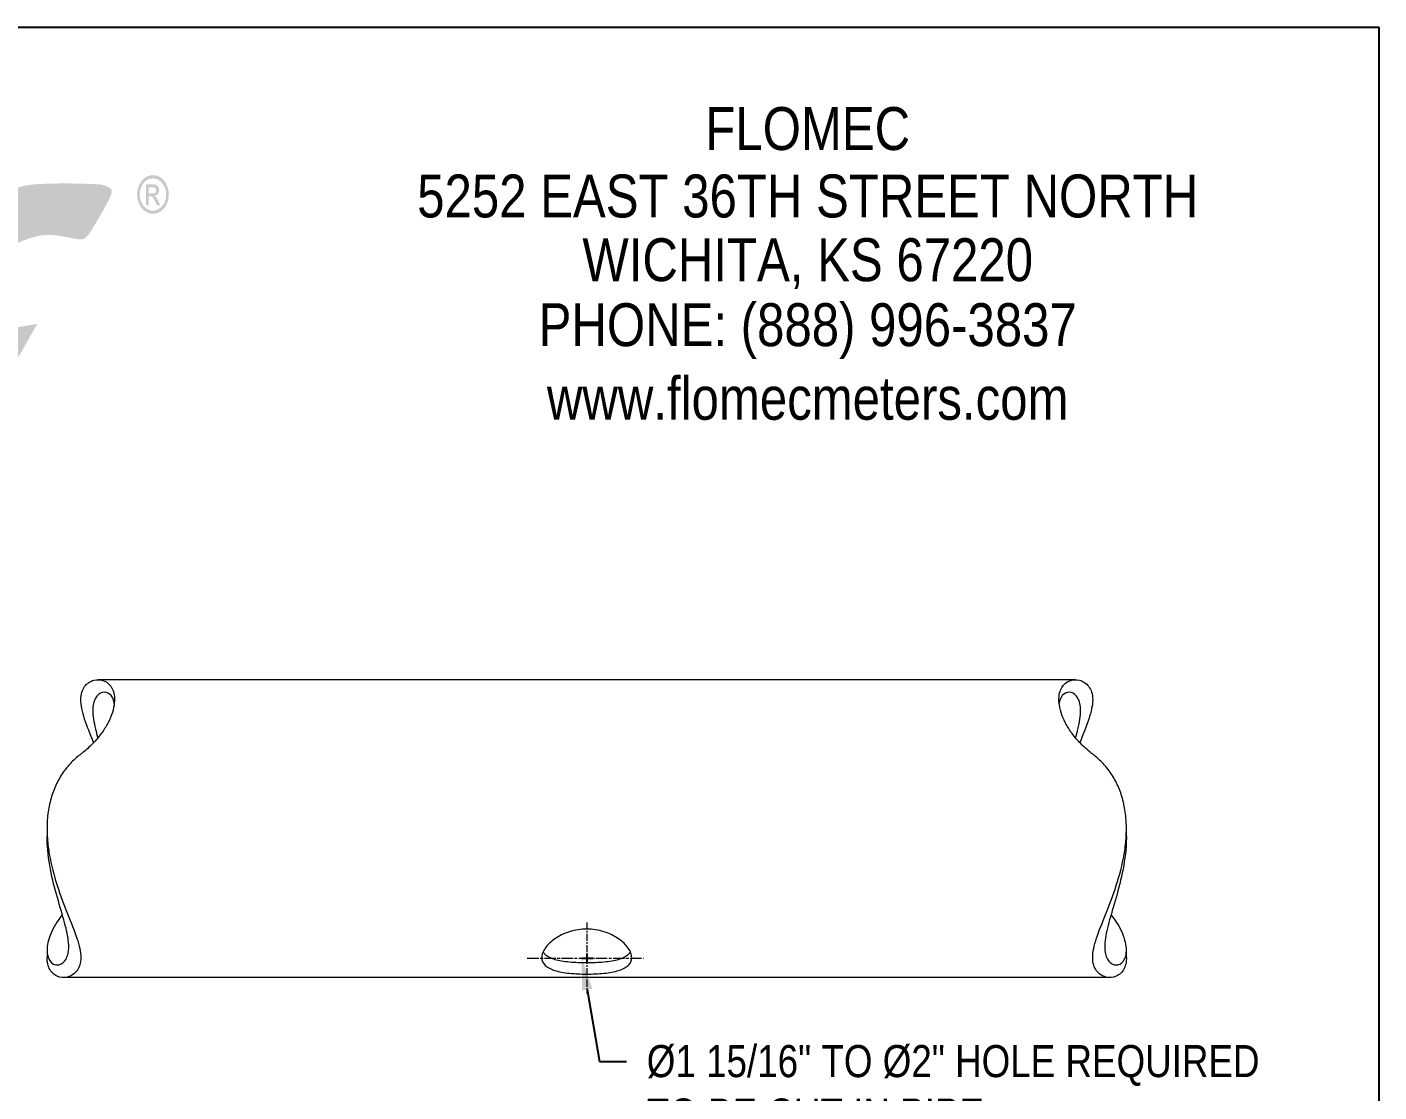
# Model space of a CAD drawing. Extents: x 0 to 216, y -4 to 280.
# Drawn here: x 115.8 to 216, y 201 to 280 of the extents above; entities that cross this region are included whole.
import ezdxf
from ezdxf import colors
from ezdxf.entities.mleader import LeaderData, LeaderLine
from ezdxf.math import Vec2, Vec3

# ---------------------------------------------------------------- set-up
doc = ezdxf.new("R2010")
doc.units = 0
doc.header["$LTSCALE"] = 10
doc.header["$MEASUREMENT"] = 0
doc.linetypes.add('CHAIN', pattern=[0.7087, 0.4724, -0.0591, 0.1181, -0.0591])
doc.layers.get('0').update_dxf_attribs({"linetype": 'CONTINUOUS'})
for name, color, linetype, lineweight in [('CADdetails-1-ANNO', 41, 'CONTINUOUS', 5), ('CADdetails-3-FINE', 11, 'CONTINUOUS', 5), ('CADdetails-5-MEDIUM', 4, 'CONTINUOUS', 18), ('Company LOGO$0$CADdetails-1-ANNO', 41, 'CONTINUOUS', 5), ('Sketch Geometry (ANSI)', 7, 'CONTINUOUS', 25)]:
    doc.layers.add(name, color=color, linetype=linetype, lineweight=lineweight)
doc.layers.add('Company LOGO$0$CADdetails-9-TITLEBLOCK', color=7, linetype='CONTINUOUS')
doc.styles.add('CADdetails-DIMENSIONS', font='ARIALN.TTF', dxfattribs={"height": 2.38})
doc.styles.add('Company LOGO$0$CADdetails-SUBHEADING', font='ARIALN.TTF', dxfattribs={"height": 3.18})

# ---------------------------------------------------------------- blocks, each defined once
blk = doc.blocks.new('*T5')
at = {"layer": 'Company LOGO$0$CADdetails-1-ANNO', "color": 0, "transparency": 16777216, "char_height": 3.18, "width": 65.4473, "attachment_point": 5, "style": 'Company LOGO$0$CADdetails-SUBHEADING'}
for s, insert in [('FLOMEC', (32.78, -2.5)), ('5252 EAST 36TH STREET NORTH', (32.78, -7.5))]:
    blk.add_mtext(s, dxfattribs=dict(at, insert=insert))
at = {"layer": 'Company LOGO$0$CADdetails-1-ANNO', "transparency": 16777216, "char_height": 3.18, "width": 65.4473, "attachment_point": 5, "style": 'Company LOGO$0$CADdetails-SUBHEADING'}
for s, insert in [('WICHITA, KS 67220', (32.78, -12.5)), ('PHONE: (888) 996-3837', (32.78, -17.5)), ('www.flomecmeters.com', (32.78, -22.5))]:
    blk.add_mtext(s, dxfattribs=dict(at, insert=insert))
blk = doc.blocks.new('Company LOGO')
h = blk.add_hatch(color=256)
h.dxf.hatch_style = 1
h.set_gradient(color2=(0, 0, 0))
h.paths.add_polyline_path([(125.59, 268.91), (125.53, 268.93), (125.46, 268.96), (125.4, 268.98), (125.34, 268.99), (125.27, 269), (125.2, 269.01), (125.13, 269.01), (125.09, 269.01), (125.02, 269.01), (124.95, 269), (124.89, 268.98), (124.82, 268.96), (124.75, 268.94), (124.69, 268.91), (124.63, 268.87), (124.56, 268.83), (124.53, 268.81), (124.47, 268.77), (124.42, 268.72), (124.37, 268.68), (124.33, 268.63), (124.28, 268.57), (124.24, 268.51), (124.2, 268.45), (124.16, 268.39), (124.13, 268.32), (124.1, 268.27), (124.08, 268.21), (124.05, 268.15), (124.03, 268.08), (124.01, 268.01), (124, 267.94), (123.98, 267.87), (123.97, 267.8), (123.96, 267.73), (123.96, 267.66), (123.96, 267.58), (123.96, 267.56), (123.96, 267.49), (123.97, 267.41), (123.97, 267.34), (123.99, 267.27), (124, 267.2), (124.02, 267.13), (124.04, 267.07), (124.06, 267), (124.08, 266.94), (124.11, 266.88), (124.14, 266.81), (124.18, 266.75), (124.21, 266.7), (124.25, 266.64), (124.3, 266.58), (124.3, 266.58), (124.35, 266.52), (124.4, 266.47), (124.45, 266.42), (124.5, 266.37), (125.13, 266.39), (125.06, 266.39), (124.99, 266.4), (124.92, 266.42), (124.86, 266.43), (124.8, 266.46), (124.74, 266.49), (124.68, 266.52), (124.62, 266.56), (124.57, 266.61), (124.51, 266.66), (124.46, 266.72), (124.44, 266.74), (124.4, 266.79), (124.36, 266.85), (124.33, 266.9), (124.29, 266.96), (124.26, 267.03), (124.24, 267.09), (124.22, 267.15), (124.2, 267.22), (124.18, 267.29), (124.17, 267.36), (124.16, 267.43), (124.16, 267.51), (124.15, 267.58), (124.15, 267.62), (124.16, 267.7), (124.16, 267.77), (124.18, 267.84), (124.19, 267.91), (124.21, 267.98), (124.23, 268.04), (124.25, 268.11), (124.28, 268.17), (124.31, 268.23), (124.34, 268.29), (124.38, 268.35), (124.42, 268.4), (124.47, 268.46), (124.52, 268.52), (124.57, 268.57), (124.63, 268.61), (124.68, 268.65), (124.74, 268.68), (124.8, 268.71), (124.87, 268.73), (124.93, 268.75), (124.99, 268.76), (125.06, 268.77), (125.13, 268.78), (125.13, 268.78), (125.76, 268.79), (125.7, 268.84), (125.65, 268.87)])
h.paths.add_polyline_path([(125.91, 268.65), (125.86, 268.7), (125.81, 268.75), (125.76, 268.79), (125.13, 268.78), (125.2, 268.77), (125.27, 268.76), (125.34, 268.75), (125.4, 268.73), (125.46, 268.71), (125.52, 268.68), (125.58, 268.64), (125.64, 268.6), (125.69, 268.56), (125.75, 268.5), (125.8, 268.45), (125.82, 268.43), (125.86, 268.37), (125.9, 268.32), (125.93, 268.26), (125.97, 268.2), (126, 268.14), (126.02, 268.08), (126.04, 268.01), (126.06, 267.94), (126.08, 267.88), (126.09, 267.8), (126.1, 267.73), (126.1, 267.66), (126.11, 267.58), (126.11, 267.54), (126.1, 267.47), (126.1, 267.4), (126.09, 267.33), (126.07, 267.26), (126.05, 267.19), (126.03, 267.12), (126.01, 267.06), (125.98, 266.99), (125.95, 266.93), (125.92, 266.87), (125.88, 266.82), (125.84, 266.76), (125.79, 266.7), (125.74, 266.65), (125.69, 266.6), (125.63, 266.56), (125.57, 266.52), (125.52, 266.48), (125.46, 266.46), (125.39, 266.43), (125.33, 266.41), (125.27, 266.4), (125.2, 266.39), (125.13, 266.39), (125.13, 266.39), (124.5, 266.37), (124.56, 266.33), (124.62, 266.29), (124.67, 266.26), (124.73, 266.23), (124.8, 266.21), (124.86, 266.19), (124.92, 266.17), (124.99, 266.16), (125.06, 266.16), (125.13, 266.15), (125.17, 266.15), (125.24, 266.16), (125.31, 266.17), (125.37, 266.18), (125.44, 266.2), (125.51, 266.23), (125.57, 266.26), (125.64, 266.29), (125.7, 266.33), (125.73, 266.36), (125.79, 266.4), (125.84, 266.44), (125.89, 266.49), (125.93, 266.54), (125.98, 266.59), (126.02, 266.65), (126.06, 266.71), (126.1, 266.78), (126.13, 266.85), (126.16, 266.89), (126.18, 266.95), (126.21, 267.02), (126.23, 267.09), (126.25, 267.15), (126.27, 267.22), (126.28, 267.29), (126.29, 267.36), (126.3, 267.44), (126.3, 267.51), (126.3, 267.58), (126.3, 267.6), (126.3, 267.68), (126.29, 267.75), (126.29, 267.82), (126.28, 267.89), (126.26, 267.96), (126.24, 268.03), (126.22, 268.1), (126.2, 268.16), (126.18, 268.23), (126.15, 268.29), (126.12, 268.35), (126.08, 268.41), (126.05, 268.47), (126.01, 268.53), (125.96, 268.58), (125.96, 268.59)])
h.paths.add_polyline_path([(125.59, 267.95), (125.58, 268.02), (125.56, 268.08), (125.53, 268.14), (125.05, 268.12), (125.12, 268.12), (125.2, 268.11), (125.25, 268.1), (125.29, 268.08), (125.34, 268.02), (125.36, 267.97), (125.37, 267.89), (125.37, 267.83), (125.34, 267.77), (125.3, 267.72), (125.28, 267.7), (125.22, 267.68), (125.15, 267.66), (125.07, 267.66), (124.82, 267.66), (125.51, 267.65), (125.54, 267.71), (125.57, 267.77), (125.58, 267.84), (125.59, 267.91)], flags=17)
h.paths.add_polyline_path([(125.29, 268.31), (125.22, 268.32), (125.14, 268.33), (125.05, 268.33), (124.62, 268.33), (124.62, 266.79), (124.82, 266.79), (124.82, 267.45), (124.94, 267.45), (125.23, 267.48), (125.25, 267.48), (125.32, 267.5), (125.38, 267.53), (125.44, 267.57), (125.49, 267.62), (125.51, 267.65), (124.82, 267.66), (124.82, 268.12), (125.05, 268.12), (125.53, 268.14), (125.52, 268.15), (125.48, 268.21), (125.43, 268.26), (125.37, 268.29), (125.35, 268.3)], flags=17)
h.paths.add_polyline_path([(125.45, 267.23), (125.41, 267.29), (125.38, 267.35), (125.34, 267.39), (125.29, 267.44), (125.23, 267.48), (124.94, 267.45), (124.99, 267.44), (125.05, 267.43), (125.11, 267.39), (125.13, 267.37), (125.16, 267.32), (125.19, 267.27), (125.23, 267.2), (125.27, 267.12), (125.31, 267.03), (125.43, 266.79), (125.67, 266.79), (125.52, 267.09), (125.49, 267.16)], flags=17)
h = blk.add_hatch(color=256)
h.dxf.hatch_style = 1
h.set_gradient(color2=(0, 0, 0))
h.paths.add_polyline_path([(121.21, 266, 0.005745), (121.8, 267.06, 0.043961), (122.03, 267.58, 0.126172), (122.06, 267.89, 0.224965), (121.91, 268.09, 0.115901), (121.04, 268.34, 0.010881), (118.8, 268.4, 0.014109), (116.56, 268.35, 0.055896), (115.2, 268.12, 0.046045), (112.04, 266.91, 0.04964), (109.24, 265.16, 0.051121), (106.91, 262.95, 0.054982), (105.14, 260.36, 0.056029), (104.38, 258.44, 0.105578), (104.28, 256.78, 0.126377), (104.87, 255.42, 0.101901), (106.07, 254.39, 0.034428), (106.77, 254.06, 0.053603), (107.42, 253.89, 0.032852), (108.28, 253.81, 0.005873), (109.89, 253.79, 0.008917), (112.66, 253.84, 0.088516), (113.8, 254.08, 0.136455), (114.57, 254.68, 0.031044), (115.48, 256.08), (116.56, 257.99), (115.44, 257.8, -0.025721), (114.22, 257.66, -0.026324), (113, 257.64, -0.025075), (111.97, 257.73, -0.139323), (111.46, 257.96, -0.224983), (111.08, 258.77, -0.083966), (111.31, 260.06, -0.067387), (112.04, 261.48, -0.059471), (113.16, 262.73, -0.028336), (113.67, 263.14, -0.017), (114.32, 263.55, -0.016998), (115, 263.93, -0.028244), (115.59, 264.19, -0.028478), (116.5, 264.48, -0.0549), (117.26, 264.58, -0.045606), (118.11, 264.53, -0.014328), (119.37, 264.29, 0.072557), (119.84, 264.26, 0.169766), (120.16, 264.4, 0.068799), (120.49, 264.8, 0.005424)])
at = {"layer": 'Company LOGO$0$CADdetails-9-TITLEBLOCK'}
for p, q in [((0, 280), (216, 280)), ((216, 280), (216, 0))]:
    blk.add_line(p, q, dxfattribs=at)
blk.add_blockref('*T5', (140.88, 274.95))

msp = doc.modelspace()

# ---------------------------------------------------------------- linework, layer by layer
at = {"layer": 'CADdetails-3-FINE', "linetype": 'CHAIN', "ltscale": 0.109989}
msp.add_line((157.281, 213.612), (157.281, 208.328), dxfattribs=at)
at = {"layer": 'CADdetails-3-FINE', "linetype": 'CHAIN', "ltscale": 0.17936}
msp.add_line((152.877, 210.97), (161.491, 210.97), dxfattribs=at)
at = {"layer": 'CADdetails-3-FINE'}
for points, knots in [([(157.281, 213.114), (157.491, 213.114), (157.709, 213.098), (158.141, 213.033), (158.355, 212.983), (158.765, 212.855), (158.961, 212.777), (159.324, 212.6), (159.49, 212.502), (159.785, 212.299), (159.923, 212.187), (160.168, 211.952), (160.273, 211.829), (160.444, 211.582), (160.509, 211.458), (160.594, 211.221), (160.614, 211.107), (160.614, 210.896), (160.594, 210.793), (160.509, 210.598), (160.444, 210.508), (160.273, 210.344), (160.168, 210.271), (159.923, 210.143), (159.785, 210.089), (159.49, 209.997), (159.324, 209.957), (158.961, 209.89), (158.765, 209.862), (158.355, 209.82), (158.141, 209.805), (157.709, 209.785), (157.491, 209.781), (157.07, 209.781), (156.852, 209.785), (156.421, 209.805), (156.206, 209.82), (155.796, 209.862), (155.6, 209.89), (155.237, 209.957), (155.071, 209.997), (154.776, 210.089), (154.638, 210.143), (154.394, 210.271), (154.288, 210.344), (154.117, 210.508), (154.053, 210.598), (153.968, 210.793), (153.947, 210.896), (153.947, 211.107), (153.968, 211.221), (154.053, 211.458), (154.117, 211.582), (154.288, 211.829), (154.394, 211.952), (154.638, 212.187), (154.776, 212.299), (155.071, 212.502), (155.237, 212.6), (155.6, 212.777), (155.796, 212.855), (156.206, 212.983), (156.421, 213.033), (156.852, 213.098), (157.07, 213.114), (157.281, 213.114)], [0, 0, 0, 0, 0.4817266, 0.4817266, 0.9634531, 0.9634531, 1.4451797, 1.4451797, 1.9269062, 1.9269062, 2.4084855, 2.4084855, 2.8900647, 2.8900647, 3.371644, 3.371644, 3.8532232, 3.8532232, 4.3348024, 4.3348024, 4.8163817, 4.8163817, 5.2979609, 5.2979609, 5.7795402, 5.7795402, 6.2612667, 6.2612667, 6.7429933, 6.7429933, 7.2247198, 7.2247198, 7.7064464, 7.7064464, 8.188173, 8.188173, 8.6698995, 8.6698995, 9.1516261, 9.1516261, 9.6333527, 9.6333527, 10.1149319, 10.1149319, 10.5965111, 10.5965111, 11.0780904, 11.0780904, 11.5596696, 11.5596696, 12.0412489, 12.0412489, 12.5228281, 12.5228281, 13.0044073, 13.0044073, 13.4859866, 13.4859866, 13.9677131, 13.9677131, 14.4494397, 14.4494397, 14.9311663, 14.9311663, 15.4128928, 15.4128928, 15.4128928, 15.4128928]), ([(154.047, 211.432), (154.087, 211.364), (154.139, 211.299), (154.288, 211.16), (154.394, 211.089), (154.638, 210.967), (154.777, 210.915), (155.071, 210.829), (155.237, 210.792), (155.599, 210.73), (155.796, 210.705), (156.206, 210.667), (156.42, 210.654), (156.852, 210.636), (157.07, 210.632), (157.492, 210.632), (157.709, 210.636), (158.141, 210.654), (158.356, 210.667), (158.766, 210.705), (158.962, 210.73), (159.324, 210.792), (159.491, 210.829), (159.785, 210.915), (159.923, 210.967), (160.167, 211.089), (160.273, 211.16), (160.422, 211.299), (160.474, 211.364), (160.514, 211.432)], [4.4647165, 4.4647165, 4.4647165, 4.4647165, 4.8229763, 4.8229763, 5.3051884, 5.3051884, 5.7874005, 5.7874005, 6.2698264, 6.2698264, 6.7522523, 6.7522523, 7.2346782, 7.2346782, 7.7171041, 7.7171041, 8.19953, 8.19953, 8.6819559, 8.6819559, 9.1643818, 9.1643818, 9.6468077, 9.6468077, 10.1290198, 10.1290198, 10.6112319, 10.6112319, 10.9694917, 10.9694917, 10.9694917, 10.9694917])]:
    msp.add_open_spline(points, degree=3, knots=knots, dxfattribs=at)
at = {"layer": 'CADdetails-5-MEDIUM'}
for p, q in [((193.492, 231.605), (121.069, 231.605)), ((117.281, 220.564), (117.281, 220.016)), ((197.281, 220.016), (197.281, 220.564)), ((117.281, 211.549), (117.281, 211.001)), ((197.281, 211.001), (197.281, 211.549)), ((196.069, 209.522), (118.492, 209.522))]:
    msp.add_line(p, q, dxfattribs=at)
for points, knots in [([(119.781, 230.126), (119.781, 230.33), (119.807, 230.514), (119.906, 230.839), (119.978, 230.981), (120.248, 231.341), (120.497, 231.497), (121.019, 231.633), (121.293, 231.615), (121.773, 231.403), (121.978, 231.209), (122.175, 230.804), (122.225, 230.65), (122.282, 230.296), (122.289, 230.096), (122.248, 229.658), (122.199, 229.422), (122.045, 228.93), (121.939, 228.676), (121.689, 228.193), (121.541, 227.948), (121.187, 227.451), (120.981, 227.199), (120.521, 226.712), (120.268, 226.475), (119.927, 226.197), (119.854, 226.14), (119.781, 226.084)], [0, 0, 0, 0, 0.932263, 0.932263, 1.8645259, 1.8645259, 3.7290518, 3.7290518, 5.5935778, 5.5935778, 7.4581037, 7.4581037, 8.3270057, 8.3270057, 9.1959078, 9.1959078, 10.0648099, 10.0648099, 10.933712, 10.933712, 11.737203, 11.737203, 12.540694, 12.540694, 13.3441849, 13.3441849, 13.5577773, 13.5577773, 13.5577773, 13.5577773]), ([(194.781, 226.084), (194.707, 226.14), (194.635, 226.197), (194.294, 226.475), (194.04, 226.712), (193.581, 227.199), (193.375, 227.451), (193.021, 227.948), (192.872, 228.193), (192.622, 228.676), (192.516, 228.93), (192.362, 229.422), (192.313, 229.658), (192.272, 230.096), (192.279, 230.296), (192.336, 230.65), (192.386, 230.804), (192.583, 231.209), (192.789, 231.403), (193.268, 231.615), (193.542, 231.633), (194.064, 231.497), (194.313, 231.341), (194.583, 230.981), (194.656, 230.839), (194.755, 230.514), (194.781, 230.33), (194.781, 230.126)], [-13.5577773, -13.5577773, -13.5577773, -13.5577773, -13.3441849, -13.3441849, -12.540694, -12.540694, -11.737203, -11.737203, -10.933712, -10.933712, -10.0648099, -10.0648099, -9.1959078, -9.1959078, -8.3270057, -8.3270057, -7.4581037, -7.4581037, -5.5935778, -5.5935778, -3.7290518, -3.7290518, -1.8645259, -1.8645259, -0.932263, -0.932263, 0, 0, 0, 0]), ([(122.264, 229.834), (122.261, 229.856), (122.258, 229.877), (122.202, 230.193), (122.077, 230.407), (121.756, 230.661), (121.56, 230.701), (121.183, 230.601), (121.003, 230.463), (120.81, 230.126), (120.759, 229.992), (120.69, 229.684), (120.672, 229.51), (120.672, 229.125), (120.69, 228.913), (120.759, 228.452), (120.81, 228.203), (120.925, 227.731), (120.983, 227.514), (121.046, 227.288)], [25.199233, 25.199233, 25.199233, 25.199233, 25.3235159, 25.3235159, 27.0846287, 27.0846287, 28.8457416, 28.8457416, 30.6068545, 30.6068545, 31.4874109, 31.4874109, 32.3679673, 32.3679673, 33.2485237, 33.2485237, 34.1290802, 34.1290802, 34.8172809, 34.8172809, 34.8172809, 34.8172809]), ([(193.515, 227.288), (193.579, 227.514), (193.637, 227.731), (193.751, 228.203), (193.802, 228.452), (193.871, 228.913), (193.889, 229.125), (193.889, 229.51), (193.871, 229.684), (193.802, 229.992), (193.751, 230.126), (193.559, 230.463), (193.378, 230.601), (193.001, 230.701), (192.805, 230.661), (192.484, 230.407), (192.359, 230.193), (192.303, 229.877), (192.3, 229.856), (192.297, 229.834)], [29.9186537, 29.9186537, 29.9186537, 29.9186537, 30.6068545, 30.6068545, 31.4874109, 31.4874109, 32.3679673, 32.3679673, 33.2485237, 33.2485237, 34.1290802, 34.1290802, 35.890193, 35.890193, 37.6513059, 37.6513059, 39.4124188, 39.4124188, 39.5367016, 39.5367016, 39.5367016, 39.5367016]), ([(120.735, 226.938), (120.482, 227.573), (120.243, 228.16), (119.978, 228.962), (119.906, 229.219), (119.807, 229.699), (119.781, 229.922), (119.781, 230.126)], [-3.6735984, -3.6735984, -3.6735984, -3.6735984, -1.8645259, -1.8645259, -0.932263, -0.932263, 0, 0, 0, 0]), ([(194.781, 230.126), (194.781, 229.922), (194.755, 229.699), (194.656, 229.219), (194.583, 228.962), (194.318, 228.16), (194.079, 227.573), (193.826, 226.938)], [0, 0, 0, 0, 0.932263, 0.932263, 1.8645259, 1.8645259, 3.6735984, 3.6735984, 3.6735984, 3.6735984]), ([(119.781, 226.084), (119.707, 226.029), (119.635, 225.971), (119.294, 225.687), (119.04, 225.437), (118.581, 224.893), (118.375, 224.599), (118.021, 223.986), (117.872, 223.667), (117.622, 223.002), (117.516, 222.629), (117.362, 221.853), (117.313, 221.45), (117.285, 220.884), (117.281, 220.724), (117.281, 220.564)], [21.2590467, 21.2590467, 21.2590467, 21.2590467, 21.472639, 21.472639, 22.27613, 22.27613, 23.079621, 23.079621, 23.883112, 23.883112, 24.7520141, 24.7520141, 25.6209161, 25.6209161, 25.9621721, 25.9621721, 25.9621721, 25.9621721]), ([(197.281, 220.564), (197.281, 220.724), (197.277, 220.884), (197.248, 221.45), (197.199, 221.853), (197.045, 222.629), (196.939, 223.002), (196.689, 223.667), (196.541, 223.986), (196.187, 224.599), (195.981, 224.893), (195.521, 225.437), (195.268, 225.687), (194.927, 225.971), (194.854, 226.029), (194.781, 226.084)], [43.6714759, 43.6714759, 43.6714759, 43.6714759, 44.0127318, 44.0127318, 44.8816339, 44.8816339, 45.750536, 45.750536, 46.554027, 46.554027, 47.3575179, 47.3575179, 48.1610089, 48.1610089, 48.3746013, 48.3746013, 48.3746013, 48.3746013]), ([(117.281, 220.564), (117.281, 220.316), (117.29, 220.069), (117.336, 219.426), (117.386, 219.034), (117.583, 217.873), (117.789, 217.096), (118.268, 215.611), (118.542, 214.904), (119.064, 213.59), (119.313, 212.983), (119.583, 212.165), (119.656, 211.908), (119.755, 211.428), (119.781, 211.205), (119.781, 211.001)], [25.9621721, 25.9621721, 25.9621721, 25.9621721, 26.4898182, 26.4898182, 27.3587203, 27.3587203, 29.2232462, 29.2232462, 31.0877721, 31.0877721, 32.9522981, 32.9522981, 33.884561, 33.884561, 34.816824, 34.816824, 34.816824, 34.816824]), ([(194.781, 211.001), (194.781, 211.205), (194.807, 211.428), (194.906, 211.908), (194.978, 212.165), (195.248, 212.983), (195.497, 213.59), (196.019, 214.904), (196.293, 215.611), (196.773, 217.096), (196.978, 217.873), (197.175, 219.034), (197.225, 219.426), (197.271, 220.069), (197.281, 220.316), (197.281, 220.564)], [34.816824, 34.816824, 34.816824, 34.816824, 35.7490869, 35.7490869, 36.6813499, 36.6813499, 38.5458758, 38.5458758, 40.4104017, 40.4104017, 42.2749276, 42.2749276, 43.1438297, 43.1438297, 43.6714759, 43.6714759, 43.6714759, 43.6714759]), ([(117.281, 211.549), (117.281, 211.431), (117.29, 211.324), (117.359, 210.934), (117.484, 210.72), (117.805, 210.466), (118.001, 210.426), (118.378, 210.526), (118.559, 210.665), (118.751, 211.001), (118.802, 211.135), (118.871, 211.443), (118.889, 211.617), (118.889, 211.809), (118.889, 212.002), (118.871, 212.214), (118.802, 212.676), (118.751, 212.924), (118.559, 213.719), (118.378, 214.314), (118.001, 215.601), (117.805, 216.294), (117.484, 217.74), (117.359, 218.494), (117.29, 219.502), (117.281, 219.757), (117.281, 220.016)], [-7.6117243, -7.6117243, -7.6117243, -7.6117243, -7.0444514, -7.0444514, -5.2833386, -5.2833386, -3.5222257, -3.5222257, -1.7611129, -1.7611129, -0.8805564, -0.8805564, 0, 0, 0, 0.8805564, 0.8805564, 1.7611129, 1.7611129, 3.5222257, 3.5222257, 5.2833386, 5.2833386, 7.0444514, 7.0444514, 7.6117243, 7.6117243, 7.6117243, 7.6117243]), ([(197.281, 220.016), (197.281, 219.757), (197.271, 219.502), (197.202, 218.494), (197.077, 217.74), (196.756, 216.294), (196.56, 215.601), (196.183, 214.314), (196.003, 213.719), (195.81, 212.924), (195.759, 212.676), (195.69, 212.214), (195.672, 212.002), (195.672, 211.809), (195.672, 211.617), (195.69, 211.443), (195.759, 211.135), (195.81, 211.001), (196.003, 210.665), (196.183, 210.526), (196.56, 210.426), (196.756, 210.466), (197.077, 210.72), (197.202, 210.934), (197.271, 211.324), (197.281, 211.431), (197.281, 211.549)], [-7.6117243, -7.6117243, -7.6117243, -7.6117243, -7.0444514, -7.0444514, -5.2833386, -5.2833386, -3.5222257, -3.5222257, -1.7611129, -1.7611129, -0.8805564, -0.8805564, 0, 0, 0, 0.8805564, 0.8805564, 1.7611129, 1.7611129, 3.5222257, 3.5222257, 5.2833386, 5.2833386, 7.0444514, 7.0444514, 7.6117243, 7.6117243, 7.6117243, 7.6117243]), ([(118.415, 214.189), (118.261, 213.996), (118.124, 213.805), (117.86, 213.395), (117.731, 213.161), (117.521, 212.704), (117.441, 212.48), (117.328, 212.062), (117.296, 211.866), (117.282, 211.642), (117.281, 211.595), (117.281, 211.549)], [53.8996424, 53.8996424, 53.8996424, 53.8996424, 54.5357976, 54.5357976, 55.324719, 55.324719, 56.1136404, 56.1136404, 56.9025618, 56.9025618, 57.1242103, 57.1242103, 57.1242103, 57.1242103]), ([(197.281, 211.549), (197.281, 211.595), (197.279, 211.642), (197.265, 211.866), (197.233, 212.062), (197.121, 212.48), (197.04, 212.704), (196.83, 213.161), (196.701, 213.395), (196.437, 213.805), (196.301, 213.996), (196.146, 214.189)], [7.6117243, 7.6117243, 7.6117243, 7.6117243, 7.8333728, 7.8333728, 8.6222942, 8.6222942, 9.4112156, 9.4112156, 10.200137, 10.200137, 10.8362923, 10.8362923, 10.8362923, 10.8362923]), ([(119.781, 211.001), (119.781, 210.797), (119.755, 210.614), (119.656, 210.288), (119.583, 210.147), (119.313, 209.786), (119.064, 209.63), (118.542, 209.494), (118.268, 209.513), (117.789, 209.725), (117.583, 209.918), (117.386, 210.323), (117.336, 210.477), (117.29, 210.761), (117.281, 210.878), (117.281, 211.001)], [34.816824, 34.816824, 34.816824, 34.816824, 35.7490869, 35.7490869, 36.6813499, 36.6813499, 38.5458758, 38.5458758, 40.4104017, 40.4104017, 42.2749276, 42.2749276, 43.1438297, 43.1438297, 43.6714759, 43.6714759, 43.6714759, 43.6714759]), ([(197.281, 211.001), (197.281, 210.878), (197.271, 210.761), (197.225, 210.477), (197.175, 210.323), (196.978, 209.918), (196.773, 209.725), (196.293, 209.513), (196.019, 209.494), (195.497, 209.63), (195.248, 209.786), (194.978, 210.147), (194.906, 210.288), (194.807, 210.614), (194.781, 210.797), (194.781, 211.001)], [25.9621721, 25.9621721, 25.9621721, 25.9621721, 26.4898182, 26.4898182, 27.3587203, 27.3587203, 29.2232462, 29.2232462, 31.0877721, 31.0877721, 32.9522981, 32.9522981, 33.884561, 33.884561, 34.816824, 34.816824, 34.816824, 34.816824])]:
    msp.add_open_spline(points, degree=3, knots=knots, dxfattribs=at)
at = {"layer": 'Sketch Geometry (ANSI)'}
for p, q in [((156.91, 210.97), (157.745, 210.97)), ((157.281, 211.316), (157.281, 210.576))]:
    msp.add_line(p, q, dxfattribs=at)

# ---------------------------------------------------------------- block references
msp.add_blockref('Company LOGO', (0, 0))

# ---------------------------------------------------------------- leaders
at = {"layer": 'CADdetails-1-ANNO'}
ml = msp.add_multileader_mtext('Standard', dxfattribs=at)
ml.set_content('%%C1 15/16" TO %%C2" HOLE REQUIRED \\PTO BE CUT IN PIPE.\\PHOLE SAW RECOMMENDED', color=256, style='CADdetails-DIMENSIONS')
ml.set_leader_properties()
ml.build(insert=Vec2(0, 0))
ml.multileader.update_dxf_attribs({"dogleg_length": 2, "arrow_head_size": 2.38})
ctx = ml.context
ctx.base_point, ctx.char_height, ctx.arrow_head_size, ctx.landing_gap_size, ctx.plane_origin = Vec3(160.23, 203.307), 2.38, 2.38, 1.5, Vec3(156.91, 210.97)
notes = []
notes.append((ctx, [(0, (1, 1, 0), (158.23, 203.307), (1, 0), 2, [(0, [(156.91, 210.97)], 0, [])])]))
ctx.mtext.insert, ctx.mtext.flow_direction = Vec3(161.73, 204.517), 5
for ctx, leaders in notes:
    for number, flags, end, landing, length, lines in leaders:
        leader = LeaderData()
        leader.index, (leader.has_last_leader_line, leader.has_dogleg_vector, leader.attachment_direction) = number, flags
        leader.last_leader_point, leader.dogleg_vector, leader.dogleg_length = Vec3(end), Vec3(landing), length
        for number, points, colour, breaks in lines:
            line = LeaderLine()
            line.index, line.vertices, line.color, line.breaks = number, Vec3.list(points), colors.encode_raw_color(colour), breaks
            leader.lines.append(line)
        ctx.leaders.append(leader)

doc.saveas('drawing.dxf')
